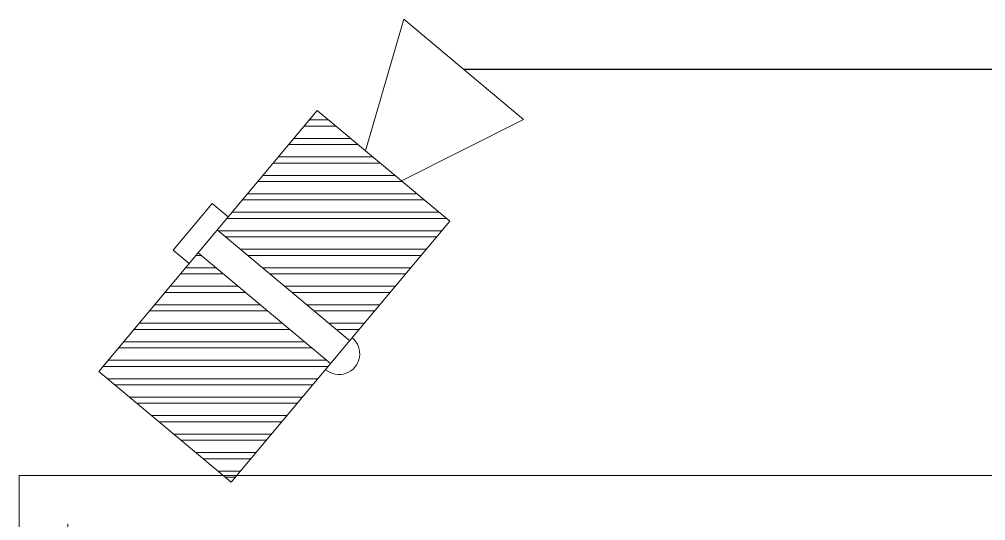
# Model space of a CAD drawing. Header units: millimetres. Extents: x -9358 to 257996, y -67499 to 9117.
# Drawn here: x 680 to 1675, y 1225 to 1742 of the extents above; entities that cross this region are included whole.
import ezdxf

# ---------------------------------------------------------------- set-up
doc = ezdxf.new("R2010")
doc.units = ezdxf.units.MM
doc.header["$LTSCALE"] = 1000
for name, color, linetype, lineweight in [('A-WAL-LOW-20', 8, 'Continuous', 18), ('A-WAL-PAT-1', 8, 'Continuous', 9), ('LC-CAM', 4, 'Continuous', 5)]:
    doc.layers.add(name, color=color, linetype=linetype, lineweight=lineweight)
doc.layers.add('CCTVNET', color=6, linetype='Continuous')

# ---------------------------------------------------------------- blocks, each defined once
blk = doc.blocks.new('Walls 33 - Walls 6-598181-01-Ground Floor Furniture Plan')
at = {"layer": 'A-WAL-PAT-1'}
h = blk.add_hatch(dxfattribs=at)
h.set_pattern_fill('FP_12', color=256, style=0, pattern_type=2)
h.set_pattern_definition([(270, (280, 439.6), (900, 6e-14), [700, -700]), (270, (730, 1139.6), (1800, 1e-13), [700, -700]), (180, (730, 1139.6), (9e-14, -700), [])])
h.paths.add_polyline_path([(680, 370), (730, 370), (730, 1420), (680, 1420), (680, 725.9)], flags=0)
at = {"layer": 'A-WAL-LOW-20'}
for p, q in [((680, 370), (680, 1420)), ((680, 1420), (730, 1420)), ((730, 1370), (730, 370))]:
    blk.add_line(p, q, dxfattribs=at)
blk = doc.blocks.new('Walls 34 - Walls 6-598479-01-Ground Floor Furniture Plan')
at = {"layer": 'A-WAL-PAT-1'}
h = blk.add_hatch(dxfattribs=at)
h.set_pattern_fill('FP_13', color=256, style=0, pattern_type=2)
h.set_pattern_definition([(270, (1494.6, 670), (900, 6e-14), [700, -700]), (270, (1944.6, 1370), (1800, 1e-13), [700, -700]), (180, (1944.6, 1370), (-9e-14, -700), [])])
h.paths.add_polyline_path([(2670, 1370), (2670, 1420), (730, 1420), (730, 1370), (2620, 1370)], flags=0)
at = {"layer": 'A-WAL-LOW-20'}
blk.add_line((730, 1420), (2670, 1420), dxfattribs=at)
blk = doc.blocks.new('G')
at = {"layer": 'A-WAL-LOW-20'}
for name in ['Walls 33 - Walls 6-598181-01-Ground Floor Furniture Plan', 'Walls 34 - Walls 6-598479-01-Ground Floor Furniture Plan']:
    blk.add_blockref(name, (0, 0), dxfattribs=at)
blk = doc.blocks.new('CAM 2')
at = {"layer": 'LC-CAM'}
h = blk.add_hatch(dxfattribs=at)
h.set_pattern_fill('ANSI32', color=3, scale=2, angle=45)
h.paths.add_polyline_path([(53330.62, -56687.25), (53453.72, -56790.16), (53567.89, -56653.59), (53444.79, -56550.68)], flags=17)
h.paths.add_polyline_path([(53477.34, -56809.91), (53599.66, -56912.17), (53713.83, -56775.6), (53591.51, -56673.34)])
at = {"layer": 'LC-CAM', "color": 3}
for p, q in [((53339.82, -56474.62), (53236.71, -56597.95)), ((53403.19, -56600.44), (53339.82, -56474.62)), ((53236.71, -56597.95), (53372.13, -56637.32)), ((53567.89, -56653.59), (53453.72, -56790.16)), ((53591.51, -56673.34), (53477.34, -56809.91)), ((53426.6, -56795.45), (53440.36, -56778.99)), ((53474.65, -56835.62), (53426.6, -56795.45)), ((53474.65, -56835.62), (53488.41, -56819.16))]:
    blk.add_line(p, q, dxfattribs=at)
blk.add_lwpolyline([(53444.79, -56550.68), (53330.62, -56687.25), (53599.66, -56912.17), (53713.83, -56775.6)], close=True, dxfattribs=at)
blk.add_arc((53581.33, -56664.84), 21.45, 320.10445, 140.10445, dxfattribs=at)

msp = doc.modelspace()

# ---------------------------------------------------------------- block references
msp.add_blockref('G', (0, -148.08))

# ---------------------------------------------------------------- next in the draw order: linework, layer by layer
at = {"layer": 'CCTVNET', "color": 3}
msp.add_lwpolyline([(1137.6, 1690.41), (3190, 1690.41), (3190, -7839.08), (8599.06, -7839.08), (8620.54, -12364.92)], dxfattribs=at)

# ---------------------------------------------------------------- next in the draw order: block references
at = {"layer": 'CCTVNET', "color": 3, "rotation": 270}
msp.add_blockref('CAM 2', (57673.89, 54978.67), dxfattribs=at)

doc.saveas('drawing.dxf')
